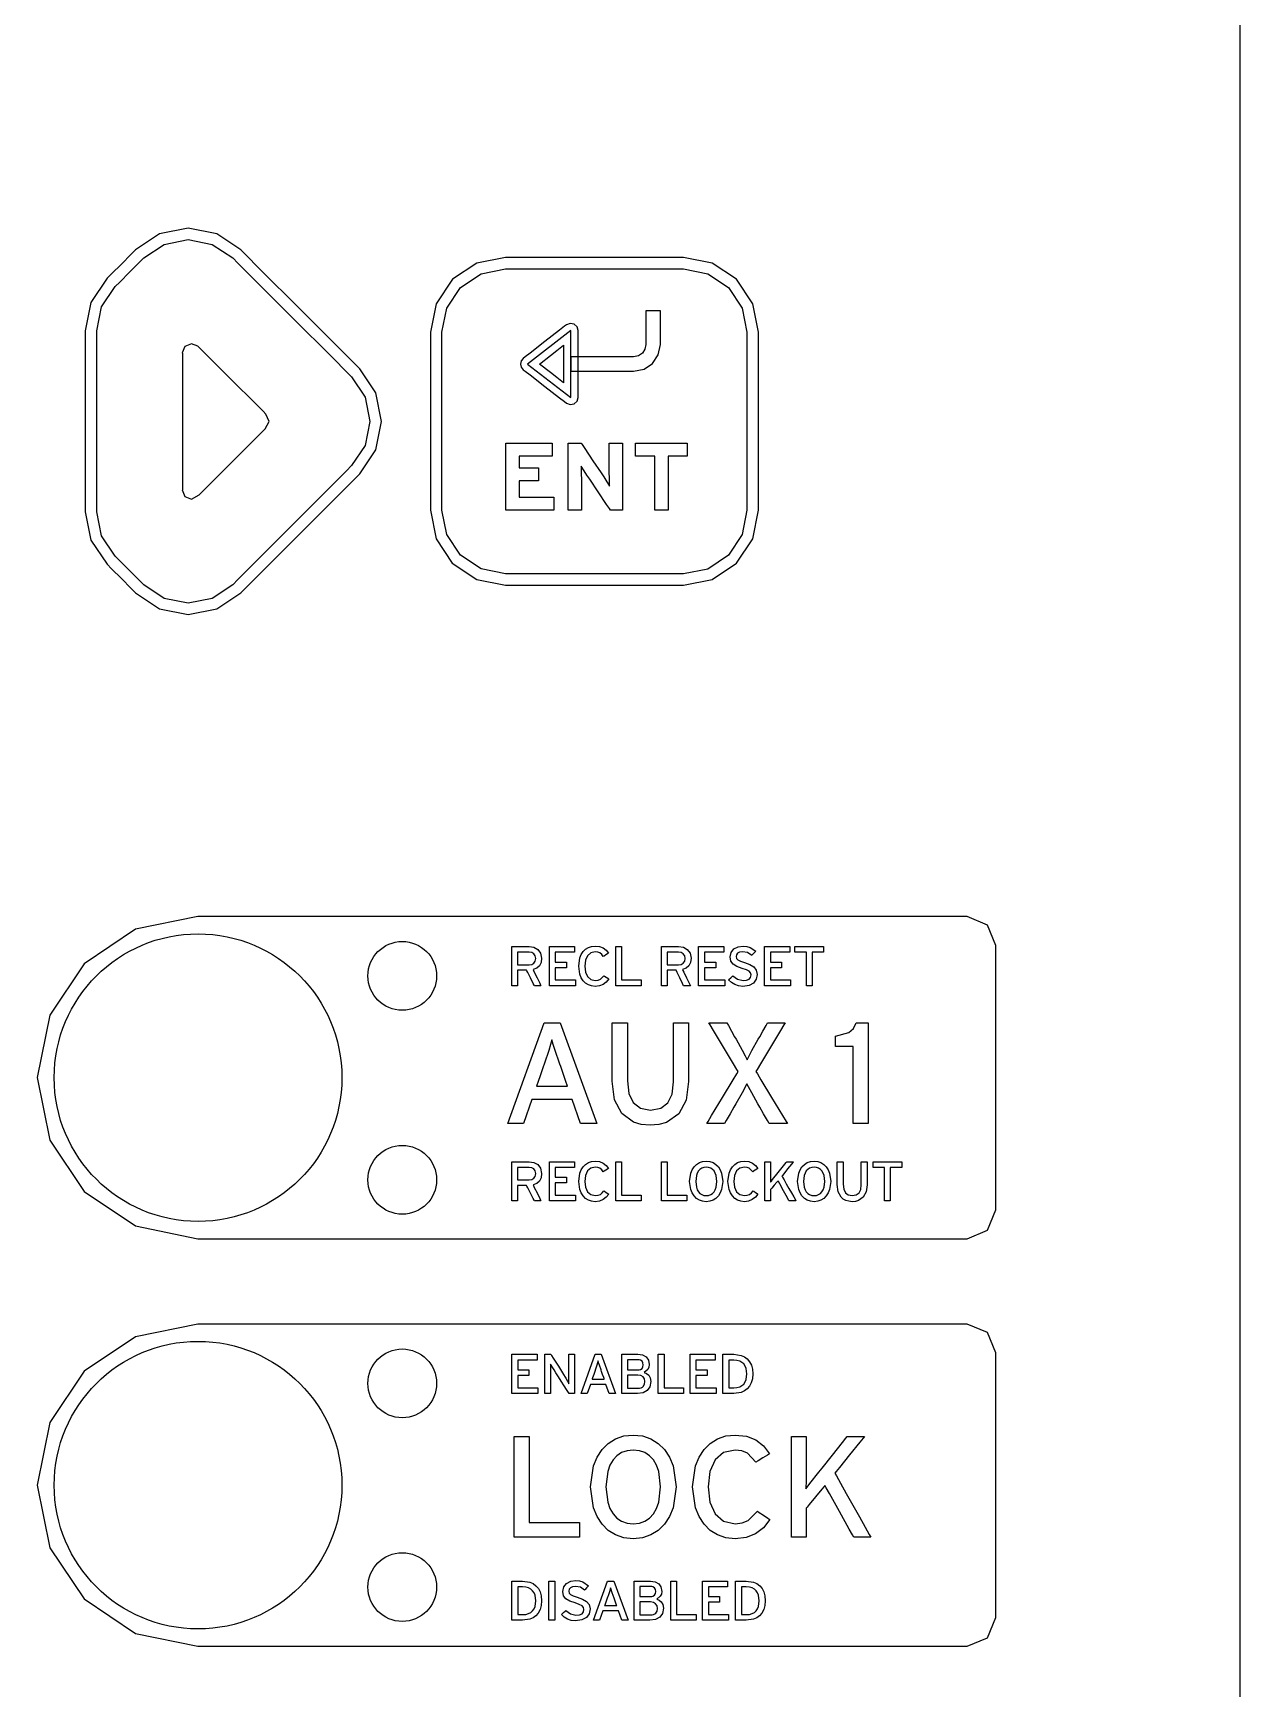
# Model space of a CAD drawing. Extents: x 4.9 to 38.9, y -1.1 to 21.9.
# Drawn here: x 9.629 to 11.727, y 16.099 to 18.979 of the extents above; entities that cross this region are included whole.
import ezdxf

# ---------------------------------------------------------------- set-up
doc = ezdxf.new("R2010")
doc.units = 0
doc.layers.get('0').update_dxf_attribs({"linetype": 'CONTINUOUS'})

msp = doc.modelspace()

# ---------------------------------------------------------------- linework, layer by layer
at = {"color": 7}
for points in [[(6.0578, 15.7714), (6.0578, 17.1225), (6.0578, 18.4735), (6.0578, 19.6522), (6.0578, 20.4858), (6.0578, 20.7194), (6.0578, 20.802), (6.1576, 20.9021), (6.3926, 20.9021), (7.0122, 20.9021), (7.8882, 20.9021), (8.8923, 20.9021), (9.8965, 20.9021), (10.7725, 20.9021), (11.392, 20.9021), (11.6271, 20.9021), (11.7271, 20.802), (11.7271, 20.7194), (11.7271, 20.4858), (11.7271, 19.6522), (11.7271, 18.4735), (11.7271, 17.1225), (11.7271, 15.7714)], [(9.8072, 18.602), (9.7995, 18.5943), (9.7826, 18.5773), (9.7657, 18.5603), (9.758, 18.5525), (9.7296, 18.5105), (9.7197, 18.461), (9.7197, 18.4475), (9.7197, 18.4118), (9.7197, 18.3037), (9.7197, 18.1955), (9.7197, 18.1598), (9.7197, 18.1463), (9.7296, 18.097), (9.758, 18.0551), (9.7657, 18.0473), (9.7826, 18.0302), (9.7995, 18.013), (9.8072, 18.0053), (9.849, 17.9774), (9.8987, 17.9676), (9.9483, 17.9774), (9.99, 18.0053), (9.9989, 18.0142), (10.0223, 18.0376), (10.0935, 18.1089), (10.1648, 18.1801), (10.1882, 18.2035), (10.1971, 18.2124), (10.225, 18.2544), (10.2348, 18.3037), (10.2251, 18.3532), (10.1971, 18.3949), (10.1882, 18.4038), (10.1648, 18.4272), (10.0935, 18.4985), (10.0223, 18.5697), (9.9989, 18.5931), (9.99, 18.602), (9.9483, 18.63), (9.8987, 18.6397), (9.849, 18.63), (9.8072, 18.602)], [(9.8214, 18.0195), (9.8137, 18.0272), (9.7967, 18.0443), (9.7797, 18.0613), (9.7719, 18.069), (9.7481, 18.1047), (9.7397, 18.1463), (9.7397, 18.1598), (9.7397, 18.1955), (9.7397, 18.3037), (9.7397, 18.4118), (9.7397, 18.4475), (9.7397, 18.461), (9.7481, 18.5028), (9.7719, 18.5383), (9.7797, 18.546), (9.7967, 18.5631), (9.8137, 18.5801), (9.8214, 18.5878), (9.8567, 18.6115), (9.8987, 18.6197), (9.9406, 18.6115), (9.9761, 18.5878), (9.9849, 18.5789), (10.0084, 18.5555), (10.0795, 18.4844), (10.1506, 18.4133), (10.174, 18.3899), (10.1829, 18.381), (10.2066, 18.3455), (10.2148, 18.3037), (10.2065, 18.2619), (10.1829, 18.2267), (10.174, 18.2178), (10.1506, 18.1943), (10.0795, 18.1231), (10.0084, 18.0519), (9.9849, 18.0284), (9.9761, 18.0195), (9.9406, 17.9958), (9.8987, 17.9876), (9.8567, 17.9958), (9.8214, 18.0195)], [(10.4501, 18.5888), (10.4006, 18.579), (10.3582, 18.5508), (10.3298, 18.5083), (10.3199, 18.4586), (10.3199, 18.4453), (10.3199, 18.4102), (10.3199, 18.3038), (10.3199, 18.1974), (10.3199, 18.1623), (10.3199, 18.149), (10.3297, 18.0992), (10.3579, 18.0568), (10.4004, 18.0284), (10.4501, 18.0185), (10.4634, 18.0185), (10.4985, 18.0185), (10.6051, 18.0185), (10.7116, 18.0185), (10.7467, 18.0185), (10.76, 18.0185), (10.8096, 18.0284), (10.8519, 18.0568), (10.8803, 18.0992), (10.8902, 18.149), (10.8902, 18.1623), (10.8902, 18.1974), (10.8902, 18.3038), (10.8902, 18.4102), (10.8902, 18.4453), (10.8902, 18.4586), (10.8804, 18.5083), (10.8522, 18.5508), (10.8096, 18.579), (10.76, 18.5888), (10.7467, 18.5888), (10.7116, 18.5888), (10.6051, 18.5888), (10.4985, 18.5888), (10.4634, 18.5888), (10.4501, 18.5888)], [(10.3721, 18.071), (10.3482, 18.1069), (10.3399, 18.149), (10.3399, 18.1623), (10.3399, 18.1974), (10.3399, 18.3038), (10.3399, 18.4102), (10.3399, 18.4453), (10.3399, 18.4586), (10.3482, 18.5007), (10.3721, 18.5366), (10.408, 18.5605), (10.4501, 18.5688), (10.4634, 18.5688), (10.4985, 18.5688), (10.6051, 18.5688), (10.7116, 18.5688), (10.7467, 18.5688), (10.76, 18.5688), (10.8021, 18.5605), (10.838, 18.5366), (10.8619, 18.5007), (10.8702, 18.4586), (10.8702, 18.4453), (10.8702, 18.4102), (10.8702, 18.3038), (10.8702, 18.1974), (10.8702, 18.1623), (10.8702, 18.149), (10.8619, 18.1068), (10.838, 18.0707), (10.8021, 18.0468), (10.76, 18.0385), (10.7467, 18.0385), (10.7116, 18.0385), (10.6051, 18.0385), (10.4985, 18.0385), (10.4634, 18.0385), (10.4501, 18.0385), (10.408, 18.0469), (10.3721, 18.071)], [(10.6946, 18.4956), (10.6946, 18.4931), (10.6946, 18.4865), (10.6946, 18.4666), (10.6946, 18.4467), (10.6946, 18.4401), (10.6946, 18.4376), (10.6929, 18.4292), (10.6883, 18.4223), (10.6816, 18.4176), (10.6732, 18.4159), (10.6685, 18.4159), (10.6562, 18.4159), (10.6186, 18.4159), (10.5811, 18.4159), (10.5687, 18.4159), (10.564, 18.4159), (10.564, 18.412), (10.564, 18.4033), (10.564, 18.3947), (10.564, 18.3908), (10.5687, 18.3908), (10.5811, 18.3908), (10.6186, 18.3908), (10.6562, 18.3908), (10.6685, 18.3908), (10.6732, 18.3908), (10.6912, 18.3945), (10.706, 18.4045), (10.716, 18.4194), (10.7197, 18.4376), (10.7197, 18.4401), (10.7197, 18.4467), (10.7197, 18.4666), (10.7197, 18.4865), (10.7197, 18.4931), (10.7197, 18.4956), (10.7157, 18.4956), (10.7071, 18.4956), (10.6985, 18.4956), (10.6946, 18.4956)], [(10.5562, 18.4715), (10.553, 18.469), (10.5445, 18.4624), (10.5188, 18.4423), (10.493, 18.4223), (10.4845, 18.4157), (10.4813, 18.4132), (10.4778, 18.409), (10.4765, 18.4033), (10.4778, 18.3979), (10.4813, 18.3935), (10.4845, 18.391), (10.493, 18.3845), (10.5188, 18.3645), (10.5445, 18.3446), (10.553, 18.338), (10.5562, 18.3355), (10.5627, 18.3329), (10.5695, 18.3342), (10.5747, 18.3388), (10.5766, 18.3454), (10.5766, 18.3504), (10.5766, 18.3635), (10.5766, 18.3822), (10.5766, 18.4035), (10.5766, 18.4249), (10.5766, 18.4435), (10.5766, 18.4567), (10.5766, 18.4617), (10.5747, 18.4682), (10.5695, 18.4729), (10.5628, 18.474), (10.5562, 18.4715)], [(10.0398, 18.3037), (10.034, 18.3159), (10.034, 18.3162), (10.0289, 18.3213), (10.0155, 18.3346), (9.9747, 18.3752), (9.9339, 18.4158), (9.9205, 18.4291), (9.9154, 18.4342), (9.9154, 18.4342), (9.9045, 18.4386), (9.8929, 18.4339), (9.8882, 18.4227), (9.8886, 18.422), (9.8886, 18.4193), (9.8886, 18.4118), (9.8886, 18.3849), (9.8886, 18.3469), (9.8886, 18.3033), (9.8886, 18.2597), (9.8886, 18.2217), (9.8886, 18.1948), (9.8886, 18.1873), (9.8886, 18.1846), (9.8882, 18.1843), (9.8929, 18.173), (9.9045, 18.1684), (9.9177, 18.1758), (9.9227, 18.1807), (9.9356, 18.1937), (9.975, 18.2331), (10.0144, 18.2725), (10.0274, 18.2855), (10.0323, 18.2904), (10.0398, 18.3037)], [(10.5515, 18.4359), (10.5515, 18.4292), (10.5515, 18.4212), (10.5515, 18.4033), (10.5515, 18.3854), (10.5515, 18.3775), (10.5515, 18.3708), (10.5396, 18.38), (10.5287, 18.3885), (10.5094, 18.4033), (10.5287, 18.4184), (10.5396, 18.4268), (10.5515, 18.4359)], [(10.6329, 18.1494), (10.631, 18.1521), (10.6262, 18.1593), (10.6115, 18.1811), (10.5968, 18.2029), (10.592, 18.2101), (10.5901, 18.2128), (10.582, 18.226), (10.582, 18.2212), (10.5822, 18.2142), (10.5823, 18.2006), (10.5823, 18.1984), (10.5823, 18.1926), (10.5823, 18.175), (10.5823, 18.1574), (10.5823, 18.1516), (10.5823, 18.1494), (10.5787, 18.1494), (10.5708, 18.1494), (10.5629, 18.1494), (10.5593, 18.1494), (10.5593, 18.1507), (10.5593, 18.1544), (10.5593, 18.1676), (10.5593, 18.1863), (10.5593, 18.2077), (10.5593, 18.2291), (10.5593, 18.2478), (10.5593, 18.261), (10.5593, 18.2647), (10.5593, 18.266), (10.5628, 18.266), (10.5705, 18.266), (10.5782, 18.266), (10.5817, 18.266), (10.5834, 18.2634), (10.5881, 18.2564), (10.6023, 18.2352), (10.6166, 18.2139), (10.6212, 18.207), (10.623, 18.2043), (10.6312, 18.1911), (10.6311, 18.196), (10.631, 18.203), (10.6308, 18.2165), (10.6308, 18.2186), (10.6308, 18.2242), (10.6308, 18.2413), (10.6308, 18.2583), (10.6308, 18.2639), (10.6308, 18.266), (10.6344, 18.266), (10.6422, 18.266), (10.65, 18.266), (10.6535, 18.266), (10.6535, 18.2647), (10.6535, 18.261), (10.6535, 18.2478), (10.6535, 18.2291), (10.6535, 18.2077), (10.6535, 18.1863), (10.6535, 18.1676), (10.6535, 18.1544), (10.6535, 18.1507), (10.6535, 18.1494), (10.6503, 18.1494), (10.6432, 18.1494), (10.6361, 18.1494), (10.6329, 18.1494)], [(11.2527, 17.4424), (11.1953, 17.4424), (11.0438, 17.4424), (10.8297, 17.4424), (10.5842, 17.4424), (10.3387, 17.4424), (10.1246, 17.4424), (9.9731, 17.4424), (9.9157, 17.4424), (9.8069, 17.4203), (9.718, 17.3602), (9.658, 17.2711), (9.636, 17.1623), (9.658, 17.0534), (9.718, 16.9644), (9.8069, 16.9043), (9.9157, 16.8822), (9.9731, 16.8822), (10.1246, 16.8822), (10.3387, 16.8822), (10.5842, 16.8822), (10.8297, 16.8822), (11.0438, 16.8822), (11.1953, 16.8822), (11.2527, 16.8822), (11.2882, 16.8969), (11.3029, 16.9324), (11.3029, 16.9522), (11.3029, 17.0042), (11.3029, 17.1623), (11.3029, 17.3204), (11.3029, 17.3724), (11.3029, 17.3922), (11.2882, 17.4277), (11.2527, 17.4424)], [(10.4982, 17.3502), (10.4988, 17.3489), (10.5004, 17.3458), (10.5052, 17.3361), (10.51, 17.3264), (10.5115, 17.3232), (10.5121, 17.322), (10.5103, 17.322), (10.5064, 17.322), (10.5024, 17.322), (10.5006, 17.322), (10.5, 17.3232), (10.4985, 17.3262), (10.4938, 17.3356), (10.4892, 17.3449), (10.4876, 17.348), (10.4871, 17.3491), (10.4846, 17.3491), (10.4793, 17.3491), (10.4739, 17.3491), (10.4715, 17.3491), (10.4715, 17.348), (10.4715, 17.3449), (10.4715, 17.3356), (10.4715, 17.3262), (10.4715, 17.3232), (10.4715, 17.322), (10.4699, 17.322), (10.4665, 17.322), (10.4632, 17.322), (10.4616, 17.322), (10.4616, 17.3228), (10.4616, 17.3249), (10.4616, 17.3327), (10.4616, 17.3436), (10.4616, 17.3561), (10.4616, 17.3686), (10.4616, 17.3795), (10.4616, 17.3872), (10.4616, 17.3894), (10.4616, 17.3902), (10.4629, 17.3902), (10.4663, 17.3902), (10.4765, 17.3902), (10.4868, 17.3902), (10.4902, 17.3902), (10.4915, 17.3902), (10.4999, 17.389), (10.5068, 17.3853), (10.5114, 17.379), (10.5132, 17.3698), (10.5122, 17.3625), (10.5093, 17.3567), (10.5046, 17.3526), (10.4982, 17.3502)], [(10.4915, 17.3807), (10.4906, 17.3807), (10.4883, 17.3807), (10.4815, 17.3807), (10.4746, 17.3807), (10.4723, 17.3807), (10.4715, 17.3807), (10.4715, 17.3797), (10.4715, 17.3772), (10.4715, 17.3696), (10.4715, 17.3621), (10.4715, 17.3596), (10.4715, 17.3586), (10.4723, 17.3586), (10.4746, 17.3586), (10.4815, 17.3586), (10.4883, 17.3586), (10.4906, 17.3586), (10.4915, 17.3586), (10.4961, 17.3593), (10.4998, 17.3614), (10.5021, 17.3648), (10.503, 17.3695), (10.5021, 17.3742), (10.4998, 17.3777), (10.4961, 17.3799), (10.4915, 17.3807)], [(10.6064, 17.321), (10.6001, 17.3217), (10.5945, 17.3236), (10.5895, 17.3267), (10.5854, 17.3309), (10.5821, 17.336), (10.5796, 17.342), (10.5776, 17.3563), (10.5796, 17.3704), (10.5821, 17.3764), (10.5854, 17.3815), (10.5895, 17.3856), (10.5945, 17.3886), (10.6001, 17.3905), (10.6064, 17.3912), (10.6139, 17.3904), (10.6202, 17.388), (10.6254, 17.384), (10.6295, 17.3786), (10.628, 17.3777), (10.6249, 17.3758), (10.6217, 17.3738), (10.6203, 17.3729), (10.6177, 17.3766), (10.6146, 17.3791), (10.611, 17.3805), (10.6064, 17.381), (10.5985, 17.3793), (10.5928, 17.3744), (10.5893, 17.3666), (10.5881, 17.3563), (10.5893, 17.3459), (10.5928, 17.338), (10.5985, 17.3329), (10.6064, 17.3312), (10.6113, 17.3317), (10.6153, 17.3334), (10.6213, 17.3396), (10.6227, 17.3388), (10.6256, 17.3369), (10.6285, 17.3351), (10.6298, 17.3342), (10.6256, 17.3286), (10.6201, 17.3244), (10.6137, 17.3219), (10.6064, 17.321)], [(10.758, 17.3502), (10.7586, 17.3489), (10.7602, 17.3458), (10.7649, 17.3361), (10.7697, 17.3264), (10.7713, 17.3232), (10.7719, 17.322), (10.77, 17.322), (10.7659, 17.322), (10.7619, 17.322), (10.76, 17.322), (10.7594, 17.3232), (10.7579, 17.3262), (10.7534, 17.3356), (10.7489, 17.3449), (10.7474, 17.348), (10.7468, 17.3491), (10.7444, 17.3491), (10.739, 17.3491), (10.7336, 17.3491), (10.7312, 17.3491), (10.7312, 17.348), (10.7312, 17.3449), (10.7312, 17.3356), (10.7312, 17.3262), (10.7312, 17.3232), (10.7312, 17.322), (10.7297, 17.322), (10.7263, 17.322), (10.7229, 17.322), (10.7214, 17.322), (10.7214, 17.3228), (10.7214, 17.3249), (10.7214, 17.3327), (10.7214, 17.3436), (10.7214, 17.3561), (10.7214, 17.3686), (10.7214, 17.3795), (10.7214, 17.3872), (10.7214, 17.3894), (10.7214, 17.3902), (10.7226, 17.3902), (10.726, 17.3902), (10.7363, 17.3902), (10.7465, 17.3902), (10.7499, 17.3902), (10.7512, 17.3902), (10.7596, 17.389), (10.7665, 17.3853), (10.7712, 17.379), (10.7729, 17.3698), (10.7719, 17.3625), (10.7689, 17.3567), (10.7642, 17.3526), (10.758, 17.3502)], [(10.7512, 17.3807), (10.7503, 17.3807), (10.7481, 17.3807), (10.7412, 17.3807), (10.7343, 17.3807), (10.7321, 17.3807), (10.7312, 17.3807), (10.7312, 17.3797), (10.7312, 17.3772), (10.7312, 17.3696), (10.7312, 17.3621), (10.7312, 17.3596), (10.7312, 17.3586), (10.7321, 17.3586), (10.7343, 17.3586), (10.7412, 17.3586), (10.7481, 17.3586), (10.7503, 17.3586), (10.7512, 17.3586), (10.7559, 17.3593), (10.7595, 17.3614), (10.7619, 17.3648), (10.7627, 17.3695), (10.7619, 17.3742), (10.7595, 17.3777), (10.7559, 17.3799), (10.7512, 17.3807)], [(10.8628, 17.321), (10.8555, 17.3218), (10.8489, 17.324), (10.8432, 17.3276), (10.8383, 17.3322), (10.8395, 17.3333), (10.8421, 17.3357), (10.8446, 17.3382), (10.8458, 17.3393), (10.8539, 17.3333), (10.8634, 17.3312), (10.8696, 17.3318), (10.8739, 17.3337), (10.8765, 17.3367), (10.8773, 17.341), (10.8766, 17.3446), (10.874, 17.3474), (10.8693, 17.3498), (10.8621, 17.3522), (10.8527, 17.3555), (10.8461, 17.3594), (10.8421, 17.3647), (10.8407, 17.3722), (10.8425, 17.3802), (10.8474, 17.3861), (10.8546, 17.3899), (10.8634, 17.3912), (10.8699, 17.3906), (10.8756, 17.3888), (10.8855, 17.382), (10.8844, 17.3809), (10.8819, 17.3785), (10.8795, 17.376), (10.8784, 17.3749), (10.8713, 17.3798), (10.8624, 17.3813), (10.8574, 17.3806), (10.8539, 17.3788), (10.8519, 17.3761), (10.8512, 17.3729), (10.8519, 17.3697), (10.8542, 17.3671), (10.8588, 17.3648), (10.8661, 17.3624), (10.8751, 17.3591), (10.882, 17.3551), (10.8863, 17.3495), (10.8879, 17.3417), (10.8864, 17.3333), (10.8818, 17.3268), (10.874, 17.3225), (10.8628, 17.321)], [(10.7017, 17.0796), (10.6865, 17.0809), (10.6732, 17.0847), (10.6527, 17.0997), (10.6401, 17.1236), (10.6359, 17.1559), (10.6359, 17.1602), (10.6359, 17.1717), (10.6359, 17.2067), (10.6359, 17.2417), (10.6359, 17.2532), (10.6359, 17.2576), (10.64, 17.2576), (10.6491, 17.2576), (10.6582, 17.2576), (10.6624, 17.2576), (10.6624, 17.2532), (10.6624, 17.2418), (10.6624, 17.2071), (10.6624, 17.1723), (10.6624, 17.1609), (10.6624, 17.1565), (10.6649, 17.1348), (10.6724, 17.1189), (10.685, 17.1093), (10.7024, 17.106), (10.7203, 17.1092), (10.7328, 17.1185), (10.7403, 17.1338), (10.7427, 17.1548), (10.7427, 17.1593), (10.7427, 17.1709), (10.7427, 17.2062), (10.7427, 17.2415), (10.7427, 17.2532), (10.7427, 17.2576), (10.7468, 17.2576), (10.7558, 17.2576), (10.7648, 17.2576), (10.7688, 17.2576), (10.7688, 17.2532), (10.7688, 17.2416), (10.7688, 17.2065), (10.7688, 17.1715), (10.7688, 17.1599), (10.7688, 17.1555), (10.7644, 17.1229), (10.7515, 17.0991), (10.7305, 17.0845), (10.717, 17.0808), (10.7017, 17.0796)], [(10.9089, 17.0823), (10.9058, 17.0876), (10.899, 17.0994), (10.8923, 17.1112), (10.8892, 17.1165), (10.8785, 17.1357), (10.8699, 17.1518), (10.8616, 17.1359), (10.8506, 17.1165), (10.8475, 17.1112), (10.8409, 17.0994), (10.8342, 17.0876), (10.8312, 17.0823), (10.8264, 17.0823), (10.8158, 17.0823), (10.8052, 17.0823), (10.8004, 17.0823), (10.8027, 17.0862), (10.8088, 17.0964), (10.8275, 17.1275), (10.8461, 17.1587), (10.8523, 17.1689), (10.8546, 17.1728), (10.8524, 17.1765), (10.8467, 17.1861), (10.8294, 17.2152), (10.812, 17.2443), (10.8063, 17.2539), (10.8041, 17.2576), (10.809, 17.2576), (10.8197, 17.2576), (10.8304, 17.2576), (10.8353, 17.2576), (10.8378, 17.2531), (10.8433, 17.2433), (10.8487, 17.2335), (10.8512, 17.2291), (10.8619, 17.2098), (10.867, 17.2003), (10.8706, 17.1935), (10.8739, 17.2002), (10.8788, 17.2095), (10.8899, 17.2291), (10.8924, 17.2335), (10.8979, 17.2433), (10.9033, 17.2531), (10.9058, 17.2576), (10.9106, 17.2576), (10.9213, 17.2576), (10.9319, 17.2576), (10.9367, 17.2576), (10.9345, 17.2539), (10.9287, 17.2443), (10.9112, 17.2152), (10.8938, 17.1861), (10.888, 17.1765), (10.8858, 17.1728), (10.8882, 17.1689), (10.8943, 17.1587), (10.9131, 17.1275), (10.9319, 17.0964), (10.9381, 17.0862), (10.9404, 17.0823), (10.9355, 17.0823), (10.9246, 17.0823), (10.9138, 17.0823), (10.9089, 17.0823)], [(11.0547, 17.0823), (11.0547, 17.088), (11.0547, 17.1033), (11.0547, 17.1248), (11.0547, 17.1494), (11.0547, 17.1741), (11.0547, 17.1956), (11.0547, 17.2108), (11.0547, 17.2166), (11.0499, 17.2166), (11.0393, 17.2166), (11.0286, 17.2166), (11.0238, 17.2166), (11.0238, 17.2194), (11.0238, 17.2255), (11.0238, 17.2317), (11.0238, 17.2345), (11.0473, 17.2407), (11.0552, 17.2476), (11.0598, 17.2576), (11.0631, 17.2576), (11.0704, 17.2576), (11.0778, 17.2576), (11.0811, 17.2576), (11.0811, 17.2556), (11.0811, 17.25), (11.0811, 17.2302), (11.0811, 17.2021), (11.0811, 17.1699), (11.0811, 17.1377), (11.0811, 17.1097), (11.0811, 17.0898), (11.0811, 17.0842), (11.0811, 17.0823), (11.077, 17.0823), (11.0679, 17.0823), (11.0588, 17.0823), (11.0547, 17.0823)], [(10.5444, 17.1877), (10.5367, 17.2097), (10.5333, 17.2202), (10.5311, 17.2281), (10.5289, 17.2202), (10.5256, 17.2096), (10.5182, 17.1874), (10.5177, 17.1857), (10.5161, 17.1811), (10.5113, 17.1674), (10.5065, 17.1536), (10.5049, 17.1491), (10.5043, 17.1474), (10.5067, 17.1474), (10.5128, 17.1474), (10.5313, 17.1474), (10.5498, 17.1474), (10.5559, 17.1474), (10.5583, 17.1474), (10.5577, 17.1491), (10.5561, 17.1537), (10.5513, 17.1676), (10.5465, 17.1814), (10.545, 17.186), (10.5444, 17.1877)], [(10.4982, 16.9758), (10.4988, 16.9746), (10.5004, 16.9715), (10.5052, 16.9619), (10.51, 16.9523), (10.5115, 16.9492), (10.5121, 16.948), (10.5103, 16.948), (10.5064, 16.948), (10.5024, 16.948), (10.5006, 16.948), (10.5, 16.9491), (10.4985, 16.9522), (10.4938, 16.9614), (10.4892, 16.9706), (10.4876, 16.9736), (10.4871, 16.9748), (10.4846, 16.9748), (10.4793, 16.9748), (10.4739, 16.9748), (10.4715, 16.9748), (10.4715, 16.9736), (10.4715, 16.9706), (10.4715, 16.9614), (10.4715, 16.9522), (10.4715, 16.9491), (10.4715, 16.948), (10.4699, 16.948), (10.4665, 16.948), (10.4632, 16.948), (10.4616, 16.948), (10.4616, 16.9488), (10.4616, 16.9509), (10.4616, 16.9586), (10.4616, 16.9695), (10.4616, 16.9819), (10.4616, 16.9944), (10.4616, 17.0052), (10.4616, 17.0129), (10.4616, 17.0151), (10.4616, 17.0158), (10.4629, 17.0158), (10.4663, 17.0158), (10.4765, 17.0158), (10.4868, 17.0158), (10.4902, 17.0158), (10.4915, 17.0158), (10.4999, 17.0146), (10.5068, 17.011), (10.5114, 17.0047), (10.5132, 16.9955), (10.5122, 16.9882), (10.5093, 16.9825), (10.5046, 16.9783), (10.4982, 16.9758)], [(10.4915, 17.0063), (10.4906, 17.0063), (10.4883, 17.0063), (10.4815, 17.0063), (10.4746, 17.0063), (10.4723, 17.0063), (10.4715, 17.0063), (10.4715, 17.0054), (10.4715, 17.0029), (10.4715, 16.9955), (10.4715, 16.988), (10.4715, 16.9855), (10.4715, 16.9846), (10.4723, 16.9846), (10.4746, 16.9846), (10.4815, 16.9846), (10.4883, 16.9846), (10.4906, 16.9846), (10.4915, 16.9846), (10.4961, 16.9853), (10.4998, 16.9872), (10.5021, 16.9906), (10.5028, 16.9929), (10.503, 16.9955), (10.5021, 17.0002), (10.4998, 17.0036), (10.4961, 17.0056), (10.4915, 17.0063)], [(10.6064, 16.9466), (10.6001, 16.9473), (10.5945, 16.9492), (10.5895, 16.9523), (10.5854, 16.9565), (10.5821, 16.9617), (10.5796, 16.9677), (10.5776, 16.9819), (10.5796, 16.9961), (10.5821, 17.0022), (10.5854, 17.0073), (10.5895, 17.0115), (10.5945, 17.0146), (10.6001, 17.0165), (10.6064, 17.0172), (10.6139, 17.0163), (10.6202, 17.0138), (10.6254, 17.0097), (10.6295, 17.0043), (10.628, 17.0034), (10.6249, 17.0014), (10.6217, 16.9994), (10.6203, 16.9985), (10.6177, 17.0022), (10.6146, 17.0048), (10.611, 17.0062), (10.6064, 17.0067), (10.5985, 17.0049), (10.5928, 17), (10.5893, 16.9922), (10.5881, 16.9819), (10.5893, 16.9716), (10.5928, 16.9638), (10.5985, 16.9589), (10.6064, 16.9572), (10.6113, 16.9577), (10.6153, 16.9592), (10.6186, 16.9619), (10.6213, 16.9656), (10.6227, 16.9647), (10.6256, 16.9627), (10.6285, 16.9608), (10.6298, 16.9599), (10.6256, 16.9542), (10.6201, 16.9501), (10.6137, 16.9475), (10.6064, 16.9466)], [(10.7993, 16.9466), (10.793, 16.9473), (10.7874, 16.9492), (10.7825, 16.9523), (10.7783, 16.9565), (10.775, 16.9617), (10.7726, 16.9677), (10.7705, 16.9819), (10.7726, 16.9961), (10.775, 17.0022), (10.7783, 17.0073), (10.7825, 17.0115), (10.7874, 17.0146), (10.793, 17.0165), (10.7993, 17.0172), (10.8057, 17.0165), (10.8113, 17.0146), (10.8162, 17.0115), (10.8204, 17.0073), (10.8237, 17.0022), (10.8261, 16.9961), (10.8282, 16.9819), (10.8261, 16.9677), (10.8237, 16.9617), (10.8204, 16.9565), (10.8162, 16.9523), (10.8113, 16.9492), (10.8057, 16.9473), (10.7993, 16.9466)], [(10.7993, 17.0067), (10.7952, 17.0062), (10.7915, 17.0049), (10.7883, 17.0028), (10.7857, 17), (10.7837, 16.9964), (10.7822, 16.9922), (10.781, 16.9819), (10.7822, 16.9716), (10.7837, 16.9674), (10.7857, 16.9638), (10.7883, 16.961), (10.7915, 16.9589), (10.7952, 16.9576), (10.7993, 16.9572), (10.8035, 16.9576), (10.8072, 16.9589), (10.8104, 16.961), (10.813, 16.9638), (10.815, 16.9674), (10.8165, 16.9716), (10.8177, 16.9819), (10.8165, 16.9922), (10.815, 16.9964), (10.813, 17), (10.8104, 17.0028), (10.8072, 17.0049), (10.8035, 17.0062), (10.7993, 17.0067)], [(10.8658, 16.9466), (10.8595, 16.9473), (10.8539, 16.9492), (10.8489, 16.9523), (10.8448, 16.9565), (10.8415, 16.9617), (10.839, 16.9677), (10.837, 16.9819), (10.839, 16.9961), (10.8415, 17.0022), (10.8448, 17.0073), (10.8489, 17.0115), (10.8539, 17.0146), (10.8595, 17.0165), (10.8658, 17.0172), (10.8735, 17.0163), (10.8799, 17.0138), (10.885, 17.0097), (10.8889, 17.0043), (10.8875, 17.0034), (10.8845, 17.0014), (10.8814, 16.9994), (10.8801, 16.9985), (10.8742, 17.0048), (10.8705, 17.0062), (10.8658, 17.0067), (10.8579, 17.0049), (10.8522, 17), (10.8487, 16.9922), (10.8475, 16.9819), (10.8487, 16.9716), (10.8522, 16.9638), (10.8579, 16.9589), (10.8658, 16.9572), (10.8707, 16.9577), (10.8747, 16.9592), (10.878, 16.9619), (10.8807, 16.9656), (10.8821, 16.9647), (10.885, 16.9627), (10.8879, 16.9608), (10.8892, 16.9599), (10.885, 16.9542), (10.8795, 16.9501), (10.8731, 16.9475), (10.8658, 16.9466)], [(10.9435, 16.948), (10.9426, 16.9495), (10.9404, 16.9535), (10.9338, 16.9655), (10.9272, 16.9775), (10.925, 16.9814), (10.9241, 16.9829), (10.9236, 16.9823), (10.9221, 16.9805), (10.9177, 16.9753), (10.9133, 16.97), (10.9118, 16.9683), (10.9112, 16.9677), (10.9112, 16.9668), (10.9112, 16.9646), (10.9112, 16.9578), (10.9112, 16.9511), (10.9112, 16.9488), (10.9112, 16.948), (10.9097, 16.948), (10.9063, 16.948), (10.903, 16.948), (10.9014, 16.948), (10.9014, 16.9488), (10.9014, 16.9509), (10.9014, 16.9586), (10.9014, 16.9695), (10.9014, 16.9819), (10.9014, 16.9944), (10.9014, 17.0052), (10.9014, 17.0129), (10.9014, 17.0151), (10.9014, 17.0158), (10.903, 17.0158), (10.9063, 17.0158), (10.9097, 17.0158), (10.9112, 17.0158), (10.9112, 17.0148), (10.9112, 17.0122), (10.9112, 17.0043), (10.9112, 16.9964), (10.9112, 16.9937), (10.9112, 16.9928), (10.9112, 16.9864), (10.9112, 16.9805), (10.9126, 16.9825), (10.9148, 16.9853), (10.919, 16.9907), (10.9199, 16.9918), (10.9222, 16.9946), (10.9292, 17.0033), (10.9362, 17.0119), (10.9385, 17.0147), (10.9394, 17.0158), (10.9412, 17.0158), (10.9452, 17.0158), (10.9491, 17.0158), (10.9509, 17.0158), (10.9501, 17.0148), (10.9478, 17.012), (10.9409, 17.0036), (10.934, 16.9952), (10.9318, 16.9924), (10.9309, 16.9914), (10.932, 16.9895), (10.9347, 16.9846), (10.9386, 16.9777), (10.9431, 16.9697), (10.9476, 16.9617), (10.9515, 16.9548), (10.9543, 16.9499), (10.9553, 16.948), (10.9535, 16.948), (10.9494, 16.948), (10.9453, 16.948), (10.9435, 16.948)], [(10.9869, 16.9466), (10.9806, 16.9473), (10.9749, 16.9492), (10.97, 16.9523), (10.9658, 16.9565), (10.9625, 16.9617), (10.9601, 16.9677), (10.958, 16.9819), (10.9601, 16.9961), (10.9625, 17.0022), (10.9658, 17.0073), (10.97, 17.0115), (10.9749, 17.0146), (10.9806, 17.0165), (10.9869, 17.0172), (10.9932, 17.0165), (10.9988, 17.0146), (11.0037, 17.0115), (11.0079, 17.0073), (11.0112, 17.0022), (11.0137, 16.9961), (11.0157, 16.9819), (11.0137, 16.9677), (11.0112, 16.9617), (11.0079, 16.9565), (11.0037, 16.9523), (10.9988, 16.9492), (10.9932, 16.9473), (10.9869, 16.9466)], [(10.9869, 17.0067), (10.9827, 17.0062), (10.979, 17.0049), (10.9759, 17.0028), (10.9733, 17), (10.9712, 16.9964), (10.9697, 16.9922), (10.9686, 16.9819), (10.9697, 16.9716), (10.9712, 16.9674), (10.9733, 16.9638), (10.9759, 16.961), (10.979, 16.9589), (10.9827, 16.9576), (10.9869, 16.9572), (10.9911, 16.9576), (10.9948, 16.9589), (10.998, 16.961), (11.0006, 16.9638), (11.0027, 16.9674), (11.0043, 16.9716), (11.0055, 16.9819), (11.0043, 16.9922), (11.0027, 16.9964), (11.0006, 17), (10.998, 17.0028), (10.9948, 17.0049), (10.9911, 17.0062), (10.9869, 17.0067)], [(11.053, 16.9466), (11.047, 16.9472), (11.0418, 16.9487), (11.0374, 16.9512), (11.0337, 16.9546), (11.0289, 16.9639), (11.0272, 16.9765), (11.0272, 16.9782), (11.0272, 16.9826), (11.0272, 16.9961), (11.0272, 17.0097), (11.0272, 17.0141), (11.0272, 17.0158), (11.0288, 17.0158), (11.0323, 17.0158), (11.0358, 17.0158), (11.0374, 17.0158), (11.0374, 17.0141), (11.0374, 17.0097), (11.0374, 16.9963), (11.0374, 16.9829), (11.0374, 16.9785), (11.0374, 16.9768), (11.0384, 16.9683), (11.0414, 16.9622), (11.0463, 16.9584), (11.053, 16.9572), (11.0601, 16.9584), (11.065, 16.9619), (11.068, 16.9679), (11.0689, 16.9761), (11.0689, 16.9778), (11.0689, 16.9823), (11.0689, 16.996), (11.0689, 17.0096), (11.0689, 17.0141), (11.0689, 17.0158), (11.0705, 17.0158), (11.074, 17.0158), (11.0775, 17.0158), (11.0791, 17.0158), (11.0791, 17.0141), (11.0791, 17.0096), (11.0791, 16.996), (11.0791, 16.9823), (11.0791, 16.9778), (11.0791, 16.9761), (11.0774, 16.9635), (11.0724, 16.9543), (11.0642, 16.9486), (11.059, 16.9471), (11.053, 16.9466)], [(11.2527, 16.7337), (11.1953, 16.7337), (11.0438, 16.7337), (10.8297, 16.7337), (10.5842, 16.7337), (10.3387, 16.7337), (10.1246, 16.7337), (9.9731, 16.7337), (9.9157, 16.7337), (9.8069, 16.7117), (9.718, 16.6516), (9.658, 16.5626), (9.636, 16.4536), (9.658, 16.3448), (9.718, 16.2557), (9.8069, 16.1956), (9.9157, 16.1735), (9.9731, 16.1735), (10.1246, 16.1735), (10.3387, 16.1735), (10.5842, 16.1735), (10.8297, 16.1735), (11.0438, 16.1735), (11.1953, 16.1735), (11.2527, 16.1735), (11.2882, 16.1882), (11.3029, 16.2237), (11.3029, 16.2435), (11.3029, 16.2956), (11.3029, 16.4536), (11.3029, 16.6117), (11.3029, 16.6638), (11.3029, 16.6835), (11.2882, 16.719), (11.2527, 16.7337)], [(10.561, 16.613), (10.5598, 16.6148), (10.5567, 16.6197), (10.5524, 16.6265), (10.5474, 16.6343), (10.5424, 16.6422), (10.5381, 16.649), (10.535, 16.6539), (10.5338, 16.6557), (10.5288, 16.6638), (10.5288, 16.6609), (10.5288, 16.6566), (10.5288, 16.6482), (10.5288, 16.6467), (10.5288, 16.6427), (10.5288, 16.6306), (10.5288, 16.6185), (10.5288, 16.6145), (10.5288, 16.613), (10.5272, 16.613), (10.5238, 16.613), (10.5205, 16.613), (10.5189, 16.613), (10.5189, 16.6137), (10.5189, 16.6159), (10.5189, 16.6236), (10.5189, 16.6345), (10.5189, 16.6471), (10.5189, 16.6596), (10.5189, 16.6705), (10.5189, 16.6782), (10.5189, 16.6804), (10.5189, 16.6811), (10.5206, 16.6811), (10.5242, 16.6811), (10.5278, 16.6811), (10.5294, 16.6811), (10.5305, 16.6793), (10.5335, 16.6746), (10.5423, 16.6603), (10.5512, 16.6459), (10.5541, 16.6412), (10.5552, 16.6394), (10.5583, 16.6343), (10.5606, 16.6299), (10.5606, 16.6329), (10.5606, 16.6374), (10.5606, 16.6459), (10.5606, 16.6474), (10.5606, 16.6514), (10.5606, 16.6635), (10.5606, 16.6756), (10.5606, 16.6796), (10.5606, 16.6811), (10.5622, 16.6811), (10.5656, 16.6811), (10.5689, 16.6811), (10.5705, 16.6811), (10.5705, 16.6804), (10.5705, 16.6782), (10.5705, 16.6705), (10.5705, 16.6596), (10.5705, 16.6471), (10.5705, 16.6345), (10.5705, 16.6236), (10.5705, 16.6159), (10.5705, 16.6137), (10.5705, 16.613), (10.569, 16.613), (10.5657, 16.613), (10.5625, 16.613), (10.561, 16.613)], [(10.6797, 16.613), (10.6785, 16.613), (10.6754, 16.613), (10.6661, 16.613), (10.6568, 16.613), (10.6537, 16.613), (10.6525, 16.613), (10.6525, 16.6137), (10.6525, 16.6159), (10.6525, 16.6236), (10.6525, 16.6345), (10.6525, 16.6471), (10.6525, 16.6596), (10.6525, 16.6705), (10.6525, 16.6782), (10.6525, 16.6804), (10.6525, 16.6811), (10.6537, 16.6811), (10.6569, 16.6811), (10.6666, 16.6811), (10.6763, 16.6811), (10.6795, 16.6811), (10.6807, 16.6811), (10.6887, 16.68), (10.695, 16.6765), (10.6989, 16.6708), (10.7003, 16.6632), (10.6997, 16.6585), (10.6978, 16.6547), (10.6915, 16.6496), (10.6956, 16.6479), (10.6993, 16.6447), (10.702, 16.64), (10.703, 16.6337), (10.7015, 16.6247), (10.6969, 16.6182), (10.6896, 16.6143), (10.6797, 16.613)], [(10.8472, 16.613), (10.8464, 16.613), (10.8442, 16.613), (10.8378, 16.613), (10.8314, 16.613), (10.8293, 16.613), (10.8285, 16.613), (10.8285, 16.6137), (10.8285, 16.6159), (10.8285, 16.6236), (10.8285, 16.6345), (10.8285, 16.6471), (10.8285, 16.6596), (10.8285, 16.6705), (10.8285, 16.6782), (10.8285, 16.6804), (10.8285, 16.6811), (10.8293, 16.6811), (10.8314, 16.6811), (10.8378, 16.6811), (10.8442, 16.6811), (10.8464, 16.6811), (10.8472, 16.6811), (10.8601, 16.6792), (10.8657, 16.6766), (10.8706, 16.673), (10.8747, 16.6683), (10.8778, 16.6624), (10.8797, 16.6553), (10.8804, 16.6469), (10.8797, 16.6385), (10.8777, 16.6314), (10.8746, 16.6256), (10.8705, 16.6209), (10.8656, 16.6174), (10.8599, 16.6149), (10.8472, 16.613)], [(10.6166, 16.654), (10.6137, 16.6624), (10.6123, 16.6666), (10.6115, 16.6696), (10.6105, 16.6665), (10.6092, 16.6624), (10.6064, 16.6537), (10.6062, 16.653), (10.6056, 16.6512), (10.6037, 16.6459), (10.6018, 16.6405), (10.6012, 16.6387), (10.601, 16.6381), (10.6019, 16.6381), (10.6043, 16.6381), (10.6115, 16.6381), (10.6187, 16.6381), (10.6211, 16.6381), (10.622, 16.6381), (10.6218, 16.6388), (10.6212, 16.6406), (10.6193, 16.646), (10.6174, 16.6515), (10.6168, 16.6533), (10.6166, 16.654)], [(10.6807, 16.6716), (10.6799, 16.6716), (10.6778, 16.6716), (10.6715, 16.6716), (10.6652, 16.6716), (10.6631, 16.6716), (10.6624, 16.6716), (10.6624, 16.6709), (10.6624, 16.6689), (10.6624, 16.6628), (10.6624, 16.6568), (10.6624, 16.6548), (10.6624, 16.654), (10.6631, 16.654), (10.6652, 16.654), (10.6715, 16.654), (10.6778, 16.654), (10.6799, 16.654), (10.6807, 16.654), (10.6829, 16.6542), (10.6848, 16.6547), (10.6877, 16.6566), (10.6893, 16.6594), (10.6898, 16.6628), (10.6893, 16.6663), (10.6878, 16.6691), (10.685, 16.671), (10.683, 16.6715), (10.6807, 16.6716)], [(10.6807, 16.6449), (10.6799, 16.6449), (10.6778, 16.6449), (10.6715, 16.6449), (10.6652, 16.6449), (10.6631, 16.6449), (10.6624, 16.6449), (10.6624, 16.6439), (10.6624, 16.6413), (10.6624, 16.6377), (10.6624, 16.6335), (10.6624, 16.6293), (10.6624, 16.6257), (10.6624, 16.6231), (10.6624, 16.6221), (10.6631, 16.6221), (10.6652, 16.6221), (10.6713, 16.6221), (10.6775, 16.6221), (10.6796, 16.6221), (10.6803, 16.6221), (10.6835, 16.6224), (10.6862, 16.623), (10.6883, 16.624), (10.69, 16.6254), (10.6922, 16.629), (10.6929, 16.6337), (10.6921, 16.6383), (10.6897, 16.6418), (10.6859, 16.6441), (10.6807, 16.6449)], [(10.8472, 16.671), (10.8458, 16.671), (10.8429, 16.671), (10.84, 16.671), (10.8387, 16.671), (10.8387, 16.6704), (10.8387, 16.6689), (10.8387, 16.6634), (10.8387, 16.6557), (10.8387, 16.6469), (10.8387, 16.638), (10.8387, 16.6303), (10.8387, 16.6249), (10.8387, 16.6234), (10.8387, 16.6228), (10.84, 16.6228), (10.8429, 16.6228), (10.8458, 16.6228), (10.8472, 16.6228), (10.8528, 16.6233), (10.8576, 16.6246), (10.8615, 16.6267), (10.8646, 16.6295), (10.867, 16.633), (10.8686, 16.6371), (10.8699, 16.6469), (10.8686, 16.6567), (10.867, 16.6608), (10.8646, 16.6643), (10.8615, 16.6671), (10.8576, 16.6692), (10.8528, 16.6705), (10.8472, 16.671)], [(10.6725, 16.3604), (10.6563, 16.3621), (10.6418, 16.367), (10.6291, 16.375), (10.6184, 16.3856), (10.6098, 16.3988), (10.6035, 16.4142), (10.5983, 16.4506), (10.6035, 16.4871), (10.6098, 16.5025), (10.6184, 16.5156), (10.6291, 16.5263), (10.6418, 16.5341), (10.6563, 16.5391), (10.6725, 16.5408), (10.6888, 16.5391), (10.7033, 16.5341), (10.716, 16.5263), (10.7267, 16.5156), (10.7353, 16.5025), (10.7416, 16.4871), (10.7468, 16.4506), (10.7416, 16.4142), (10.7353, 16.3988), (10.7267, 16.3856), (10.716, 16.375), (10.7033, 16.367), (10.6888, 16.3621), (10.6725, 16.3604)], [(10.8495, 16.3604), (10.8334, 16.3621), (10.819, 16.367), (10.8063, 16.375), (10.7957, 16.3856), (10.7871, 16.3988), (10.7808, 16.4142), (10.7756, 16.4506), (10.7808, 16.4871), (10.7871, 16.5025), (10.7957, 16.5156), (10.8063, 16.5263), (10.819, 16.5341), (10.8334, 16.5391), (10.8495, 16.5408), (10.8692, 16.5386), (10.8855, 16.5324), (10.8987, 16.5222), (10.9092, 16.5082), (10.9056, 16.5059), (10.8975, 16.5009), (10.8895, 16.4959), (10.8858, 16.4936), (10.8711, 16.5095), (10.8615, 16.5134), (10.8495, 16.5146), (10.8293, 16.5102), (10.8147, 16.4974), (10.8058, 16.4772), (10.8027, 16.4506), (10.8058, 16.424), (10.8147, 16.4038), (10.8293, 16.391), (10.8495, 16.3865), (10.862, 16.3879), (10.8723, 16.3922), (10.8882, 16.4085), (10.8916, 16.4062), (10.899, 16.4012), (10.9065, 16.3962), (10.9099, 16.3939), (10.8989, 16.3795), (10.8851, 16.369), (10.8685, 16.3626), (10.8495, 16.3604)], [(11.056, 16.3631), (11.0539, 16.3669), (11.0481, 16.3771), (11.0308, 16.408), (11.0134, 16.4389), (11.0077, 16.4491), (11.0055, 16.4529), (11.0041, 16.4512), (11.0005, 16.4468), (10.9894, 16.4333), (10.9783, 16.4197), (10.9747, 16.4153), (10.9733, 16.4136), (10.9733, 16.4114), (10.9733, 16.4057), (10.9733, 16.3883), (10.9733, 16.371), (10.9733, 16.3652), (10.9733, 16.3631), (10.9693, 16.3631), (10.9604, 16.3631), (10.9516, 16.3631), (10.9475, 16.3631), (10.9475, 16.365), (10.9475, 16.3706), (10.9475, 16.3904), (10.9475, 16.4184), (10.9475, 16.4506), (10.9475, 16.4827), (10.9475, 16.5107), (10.9475, 16.5305), (10.9475, 16.5361), (10.9475, 16.538), (10.9516, 16.538), (10.9604, 16.538), (10.9693, 16.538), (10.9733, 16.538), (10.9733, 16.5355), (10.9733, 16.5287), (10.9733, 16.508), (10.9733, 16.4874), (10.9733, 16.4806), (10.9733, 16.478), (10.9731, 16.4622), (10.9726, 16.4472), (10.9818, 16.4592), (10.993, 16.4733), (10.9952, 16.4761), (11.001, 16.4834), (11.0187, 16.5057), (11.0365, 16.5279), (11.0423, 16.5353), (11.0445, 16.538), (11.0492, 16.538), (11.0594, 16.538), (11.0697, 16.538), (11.0743, 16.538), (11.0721, 16.5353), (11.0663, 16.5281), (11.0487, 16.5063), (11.0311, 16.4845), (11.0253, 16.4774), (11.0231, 16.4746), (11.0258, 16.4698), (11.0329, 16.4572), (11.0429, 16.4393), (11.0543, 16.4189), (11.0658, 16.3984), (11.0758, 16.3805), (11.0829, 16.3679), (11.0855, 16.3631), (11.0809, 16.3631), (11.0708, 16.3631), (11.0606, 16.3631), (11.056, 16.3631)], [(10.6725, 16.5146), (10.6617, 16.5135), (10.6522, 16.5102), (10.6441, 16.5047), (10.6374, 16.4974), (10.632, 16.4881), (10.6282, 16.4772), (10.6251, 16.4506), (10.6282, 16.424), (10.632, 16.413), (10.6374, 16.4038), (10.6441, 16.3964), (10.6522, 16.391), (10.6617, 16.3876), (10.6725, 16.3865), (10.6833, 16.3876), (10.6928, 16.391), (10.701, 16.3964), (10.7077, 16.4038), (10.713, 16.413), (10.7169, 16.424), (10.72, 16.4506), (10.7169, 16.4772), (10.713, 16.4881), (10.7077, 16.4974), (10.701, 16.5047), (10.6928, 16.5102), (10.6833, 16.5135), (10.6725, 16.5146)], [(10.4799, 16.2186), (10.4791, 16.2186), (10.4771, 16.2186), (10.4708, 16.2186), (10.4645, 16.2186), (10.4624, 16.2186), (10.4616, 16.2186), (10.4616, 16.2194), (10.4616, 16.2216), (10.4616, 16.2293), (10.4616, 16.2402), (10.4616, 16.2527), (10.4616, 16.2652), (10.4616, 16.2761), (10.4616, 16.2839), (10.4616, 16.286), (10.4616, 16.2868), (10.4624, 16.2868), (10.4645, 16.2868), (10.4708, 16.2868), (10.4771, 16.2868), (10.4791, 16.2868), (10.4799, 16.2868), (10.4928, 16.2848), (10.4985, 16.2823), (10.5034, 16.2787), (10.5075, 16.274), (10.5105, 16.268), (10.5125, 16.2609), (10.5132, 16.2525), (10.5125, 16.2442), (10.5105, 16.2371), (10.5074, 16.2312), (10.5033, 16.2266), (10.4983, 16.223), (10.4927, 16.2205), (10.4799, 16.2186)], [(10.4799, 16.2766), (10.4787, 16.2766), (10.4759, 16.2766), (10.4731, 16.2766), (10.4718, 16.2766), (10.4718, 16.2761), (10.4718, 16.2745), (10.4718, 16.2691), (10.4718, 16.2614), (10.4718, 16.2525), (10.4718, 16.2437), (10.4718, 16.236), (10.4718, 16.2305), (10.4718, 16.229), (10.4718, 16.2285), (10.4731, 16.2285), (10.4759, 16.2285), (10.4787, 16.2285), (10.4799, 16.2285), (10.4856, 16.2289), (10.4904, 16.2302), (10.4944, 16.2323), (10.4976, 16.2352), (10.5, 16.2387), (10.5017, 16.2428), (10.503, 16.2525), (10.5017, 16.2623), (10.5, 16.2664), (10.4976, 16.2699), (10.4944, 16.2727), (10.4904, 16.2749), (10.4856, 16.2762), (10.4799, 16.2766)], [(10.5718, 16.2176), (10.5647, 16.2184), (10.5583, 16.2205), (10.5526, 16.2239), (10.5477, 16.2285), (10.5489, 16.2296), (10.5515, 16.232), (10.554, 16.2345), (10.5552, 16.2356), (10.5633, 16.2297), (10.5728, 16.2274), (10.579, 16.2281), (10.5834, 16.23), (10.5859, 16.2332), (10.5867, 16.2376), (10.586, 16.241), (10.5834, 16.2438), (10.5787, 16.2463), (10.5715, 16.2488), (10.5621, 16.2519), (10.5555, 16.2558), (10.5515, 16.2611), (10.5501, 16.2688), (10.5519, 16.2768), (10.5566, 16.2828), (10.5637, 16.2865), (10.5725, 16.2878), (10.5791, 16.2872), (10.585, 16.2854), (10.5949, 16.2786), (10.5938, 16.2775), (10.5913, 16.2749), (10.5889, 16.2723), (10.5878, 16.2712), (10.5807, 16.2761), (10.5718, 16.2776), (10.5668, 16.277), (10.5633, 16.2752), (10.5613, 16.2725), (10.5606, 16.2691), (10.5613, 16.266), (10.5636, 16.2634), (10.5681, 16.261), (10.5752, 16.2586), (10.5844, 16.2554), (10.5913, 16.2514), (10.5957, 16.2459), (10.5973, 16.2383), (10.5958, 16.2298), (10.5912, 16.2232), (10.5832, 16.2191), (10.5718, 16.2176)], [(10.6383, 16.2597), (10.6353, 16.2681), (10.6339, 16.2722), (10.6329, 16.2753), (10.6321, 16.2722), (10.6309, 16.268), (10.6281, 16.2593), (10.6279, 16.2587), (10.6273, 16.2569), (10.6254, 16.2517), (10.6235, 16.2464), (10.6229, 16.2447), (10.6227, 16.2441), (10.6236, 16.2441), (10.626, 16.2441), (10.6332, 16.2441), (10.6404, 16.2441), (10.6428, 16.2441), (10.6437, 16.2441), (10.6435, 16.2447), (10.6429, 16.2465), (10.641, 16.2519), (10.6391, 16.2572), (10.6385, 16.259), (10.6383, 16.2597)], [(10.7014, 16.2186), (10.7002, 16.2186), (10.6971, 16.2186), (10.6878, 16.2186), (10.6785, 16.2186), (10.6754, 16.2186), (10.6742, 16.2186), (10.6742, 16.2194), (10.6742, 16.2216), (10.6742, 16.2293), (10.6742, 16.2402), (10.6742, 16.2527), (10.6742, 16.2652), (10.6742, 16.2761), (10.6742, 16.2839), (10.6742, 16.286), (10.6742, 16.2868), (10.6754, 16.2868), (10.6786, 16.2868), (10.6883, 16.2868), (10.698, 16.2868), (10.7012, 16.2868), (10.7024, 16.2868), (10.7105, 16.2856), (10.7167, 16.2821), (10.7206, 16.2765), (10.722, 16.2688), (10.7214, 16.2642), (10.7195, 16.2605), (10.7132, 16.2552), (10.7173, 16.2535), (10.721, 16.2504), (10.7237, 16.2458), (10.7248, 16.2396), (10.7232, 16.2305), (10.7186, 16.2239), (10.7113, 16.22), (10.7014, 16.2186)], [(10.7024, 16.2773), (10.7016, 16.2773), (10.6995, 16.2773), (10.6932, 16.2773), (10.6869, 16.2773), (10.6848, 16.2773), (10.6841, 16.2773), (10.6841, 16.2765), (10.6841, 16.2745), (10.6841, 16.2685), (10.6841, 16.2624), (10.6841, 16.2604), (10.6841, 16.2597), (10.6848, 16.2597), (10.6869, 16.2597), (10.6932, 16.2597), (10.6995, 16.2597), (10.7016, 16.2597), (10.7024, 16.2597), (10.7046, 16.2599), (10.7065, 16.2604), (10.7094, 16.2624), (10.711, 16.2652), (10.7115, 16.2685), (10.711, 16.272), (10.7095, 16.2748), (10.7067, 16.2766), (10.7047, 16.2771), (10.7024, 16.2773)], [(10.8689, 16.2186), (10.8681, 16.2186), (10.8659, 16.2186), (10.8595, 16.2186), (10.8531, 16.2186), (10.851, 16.2186), (10.8502, 16.2186), (10.8502, 16.2194), (10.8502, 16.2216), (10.8502, 16.2293), (10.8502, 16.2402), (10.8502, 16.2527), (10.8502, 16.2652), (10.8502, 16.2761), (10.8502, 16.2839), (10.8502, 16.286), (10.8502, 16.2868), (10.851, 16.2868), (10.8531, 16.2868), (10.8595, 16.2868), (10.8659, 16.2868), (10.8681, 16.2868), (10.8689, 16.2868), (10.8818, 16.2848), (10.8874, 16.2823), (10.8923, 16.2787), (10.8964, 16.274), (10.8995, 16.268), (10.9014, 16.2609), (10.9021, 16.2525), (10.9014, 16.2442), (10.8994, 16.2371), (10.8962, 16.2312), (10.8921, 16.2266), (10.8871, 16.223), (10.8815, 16.2205), (10.8689, 16.2186)], [(10.8689, 16.2766), (10.8675, 16.2766), (10.8646, 16.2766), (10.8617, 16.2766), (10.8604, 16.2766), (10.8604, 16.2761), (10.8604, 16.2745), (10.8604, 16.2691), (10.8604, 16.2614), (10.8604, 16.2525), (10.8604, 16.2437), (10.8604, 16.236), (10.8604, 16.2305), (10.8604, 16.229), (10.8604, 16.2285), (10.8617, 16.2285), (10.8646, 16.2285), (10.8675, 16.2285), (10.8689, 16.2285), (10.8745, 16.2289), (10.8793, 16.2302), (10.8832, 16.2323), (10.8863, 16.2352), (10.8887, 16.2387), (10.8903, 16.2428), (10.8916, 16.2525), (10.8903, 16.2623), (10.8887, 16.2664), (10.8863, 16.2699), (10.8832, 16.2727), (10.8793, 16.2749), (10.8745, 16.2762), (10.8689, 16.2766)], [(10.7024, 16.2505), (10.7016, 16.2505), (10.6995, 16.2505), (10.6932, 16.2505), (10.6869, 16.2505), (10.6848, 16.2505), (10.6841, 16.2505), (10.6841, 16.2495), (10.6841, 16.247), (10.6841, 16.2433), (10.6841, 16.2391), (10.6841, 16.235), (10.6841, 16.2313), (10.6841, 16.2288), (10.6841, 16.2278), (10.6848, 16.2278), (10.6869, 16.2278), (10.693, 16.2278), (10.6992, 16.2278), (10.7013, 16.2278), (10.702, 16.2278), (10.7052, 16.228), (10.7079, 16.2286), (10.71, 16.2296), (10.7117, 16.231), (10.7139, 16.2346), (10.7146, 16.2393), (10.7138, 16.2439), (10.7114, 16.2474), (10.7076, 16.2497), (10.7024, 16.2505)]]:
    msp.add_lwpolyline(points, dxfattribs=at)
for points in [[(10.4887, 18.4033), (10.564, 18.3454), (10.564, 18.4033), (10.564, 18.4617)], [(10.4508, 18.1494), (10.4508, 18.266), (10.5318, 18.266), (10.5318, 18.243), (10.4742, 18.243), (10.4742, 18.223), (10.5077, 18.223), (10.5077, 18.2002), (10.4742, 18.2002), (10.4742, 18.1721), (10.5345, 18.1721), (10.5345, 18.1494)], [(10.7329, 18.243), (10.7329, 18.1494), (10.7098, 18.1494), (10.7098, 18.243), (10.6763, 18.243), (10.6763, 18.266), (10.7665, 18.266), (10.7665, 18.243)], [(10.5267, 17.322), (10.5267, 17.3902), (10.5705, 17.3902), (10.5705, 17.3803), (10.5369, 17.3803), (10.5369, 17.3634), (10.5562, 17.3634), (10.5562, 17.3535), (10.5369, 17.3535), (10.5369, 17.3322), (10.5718, 17.3322), (10.5718, 17.322)], [(10.642, 17.322), (10.642, 17.3902), (10.6522, 17.3902), (10.6522, 17.3322), (10.6861, 17.3322), (10.6861, 17.322)], [(10.7861, 17.322), (10.7861, 17.3902), (10.8302, 17.3902), (10.8302, 17.3803), (10.7966, 17.3803), (10.7966, 17.3634), (10.816, 17.3634), (10.816, 17.3535), (10.7966, 17.3535), (10.7966, 17.3322), (10.8316, 17.3322), (10.8316, 17.322)], [(10.9007, 17.322), (10.9007, 17.3902), (10.9445, 17.3902), (10.9445, 17.3803), (10.9109, 17.3803), (10.9109, 17.3634), (10.9302, 17.3634), (10.9302, 17.3535), (10.9109, 17.3535), (10.9109, 17.3322), (10.9458, 17.3322), (10.9458, 17.322)], [(10.9838, 17.3803), (10.9838, 17.322), (10.9736, 17.322), (10.9736, 17.3803), (10.9536, 17.3803), (10.9536, 17.3902), (11.0035, 17.3902), (11.0035, 17.3803)], [(10.581, 17.0823), (10.5664, 17.124), (10.4962, 17.124), (10.4816, 17.0823), (10.4545, 17.0823), (10.5176, 17.2576), (10.5454, 17.2576), (10.6091, 17.0823)], [(10.5267, 16.948), (10.5267, 17.0158), (10.5705, 17.0158), (10.5705, 17.006), (10.5369, 17.006), (10.5369, 16.9894), (10.5562, 16.9894), (10.5562, 16.9792), (10.5369, 16.9792), (10.5369, 16.9578), (10.5718, 16.9578), (10.5718, 16.948)], [(10.642, 16.948), (10.642, 17.0158), (10.6522, 17.0158), (10.6522, 16.9578), (10.6861, 16.9578), (10.6861, 16.948)], [(10.7214, 16.948), (10.7214, 17.0158), (10.7315, 17.0158), (10.7315, 16.9578), (10.7654, 16.9578), (10.7654, 16.948)], [(11.1194, 17.006), (11.1194, 16.948), (11.1093, 16.948), (11.1093, 17.006), (11.0896, 17.006), (11.0896, 17.0158), (11.1395, 17.0158), (11.1395, 17.006)], [(10.4616, 16.613), (10.4616, 16.6811), (10.5054, 16.6811), (10.5054, 16.671), (10.4718, 16.671), (10.4718, 16.6543), (10.4911, 16.6543), (10.4911, 16.6442), (10.4718, 16.6442), (10.4718, 16.6228), (10.5067, 16.6228), (10.5067, 16.613)], [(10.6308, 16.613), (10.6251, 16.6289), (10.5979, 16.6289), (10.5922, 16.613), (10.5817, 16.613), (10.6061, 16.6811), (10.6169, 16.6811), (10.6417, 16.613)], [(10.7159, 16.613), (10.7159, 16.6811), (10.7261, 16.6811), (10.7261, 16.6228), (10.76, 16.6228), (10.76, 16.613)], [(10.7712, 16.613), (10.7712, 16.6811), (10.8149, 16.6811), (10.8149, 16.671), (10.7814, 16.671), (10.7814, 16.6543), (10.801, 16.6543), (10.801, 16.6442), (10.7814, 16.6442), (10.7814, 16.6228), (10.8166, 16.6228), (10.8166, 16.613)], [(10.4654, 16.3631), (10.4654, 16.538), (10.4918, 16.538), (10.4918, 16.3888), (10.5789, 16.3888), (10.5789, 16.3631)], [(10.5257, 16.2186), (10.5257, 16.2868), (10.5359, 16.2868), (10.5359, 16.2186)], [(10.6525, 16.2186), (10.6468, 16.2349), (10.6196, 16.2349), (10.6139, 16.2186), (10.6034, 16.2186), (10.6278, 16.2868), (10.6386, 16.2868), (10.6634, 16.2186)], [(10.7376, 16.2186), (10.7376, 16.2868), (10.7478, 16.2868), (10.7478, 16.2285), (10.7817, 16.2285), (10.7817, 16.2186)], [(10.7929, 16.2186), (10.7929, 16.2868), (10.8366, 16.2868), (10.8366, 16.2766), (10.8031, 16.2766), (10.8031, 16.26), (10.8227, 16.26), (10.8227, 16.2502), (10.8031, 16.2502), (10.8031, 16.2285), (10.8383, 16.2285), (10.8383, 16.2186)]]:
    msp.add_lwpolyline(points, close=True, dxfattribs=at)
for centre, radius in [((9.9159, 17.1623), 0.2501), ((10.2709, 17.3393), 0.0598), ((10.2709, 16.9846), 0.0598), ((9.9159, 16.4536), 0.2501), ((10.2709, 16.6306), 0.0598), ((10.2709, 16.2763), 0.0598)]:
    msp.add_circle(centre, radius, dxfattribs=at)

doc.saveas('drawing.dxf')
